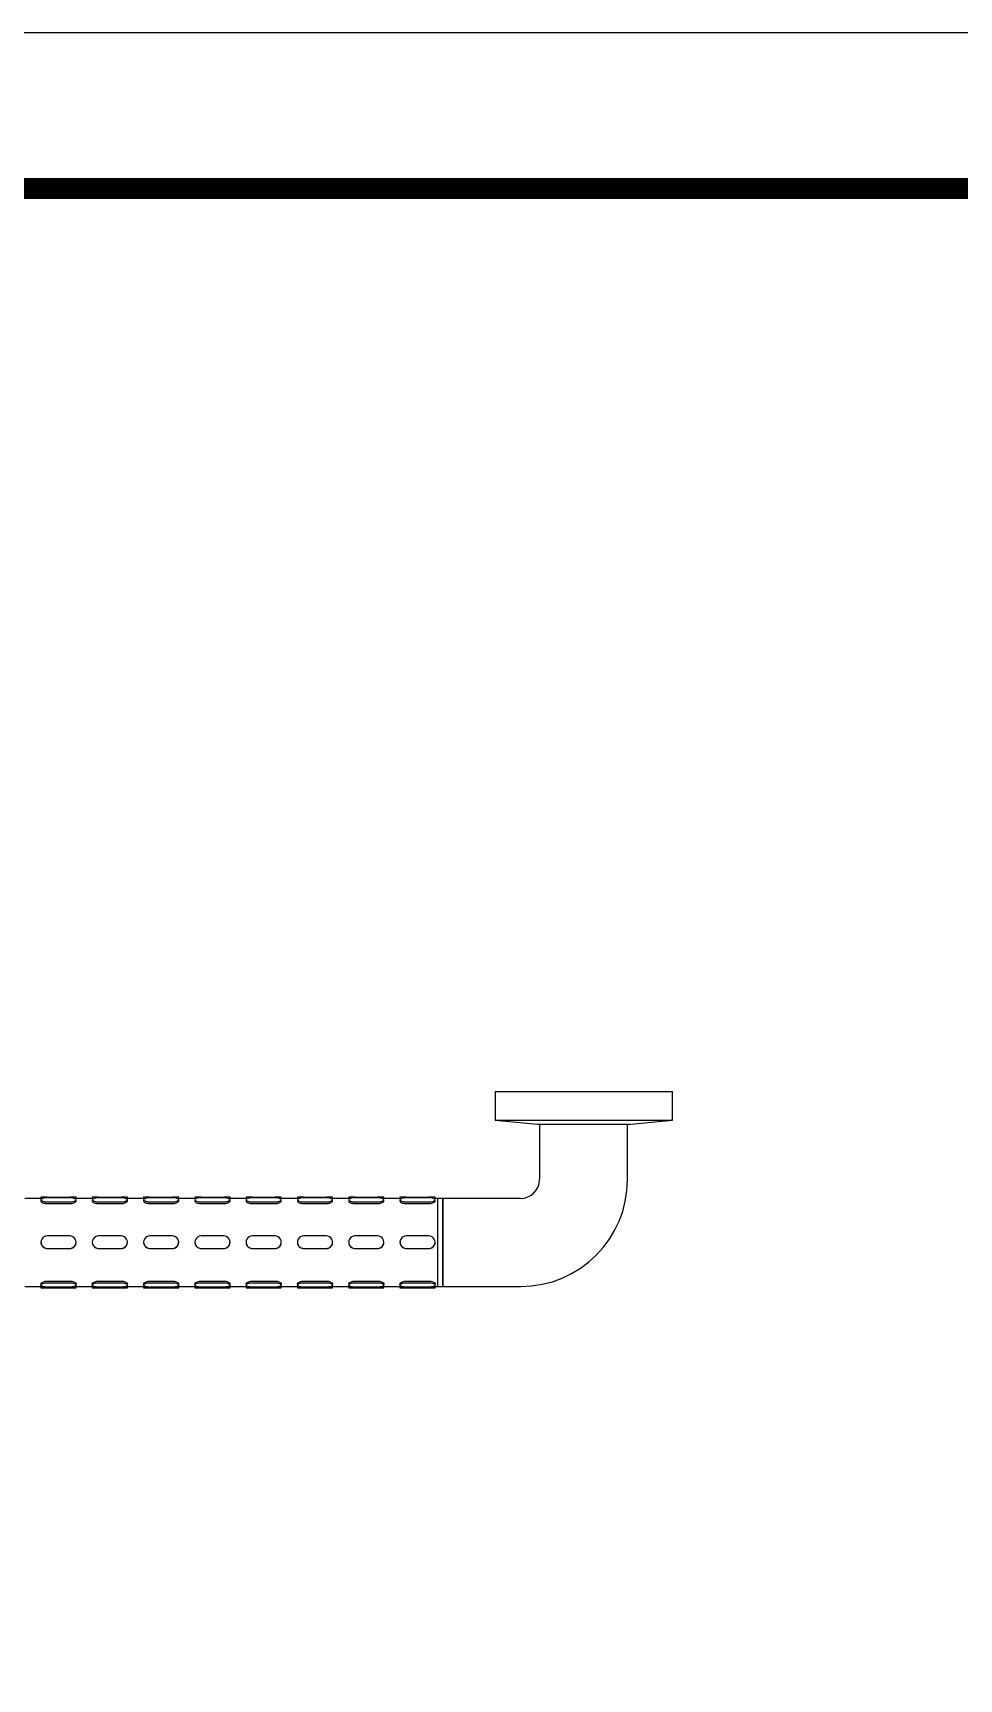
# Model space of a CAD drawing. Extents: x 0 to 3611, y 0 to 2646.
# Drawn here: x 821 to 1187, y 1995 to 2646 of the extents above; entities that cross this region are included whole.
import ezdxf

# ---------------------------------------------------------------- set-up
doc = ezdxf.new("R2010")
doc.units = 0
doc.header["$LTSCALE"] = 10
doc.header["$MEASUREMENT"] = 0
doc.layers.get('0').update_dxf_attribs({"linetype": 'CONTINUOUS'})

msp = doc.modelspace()

# ---------------------------------------------------------------- linework, layer by layer
at = {"color": 7, "linetype": 'Continuous', "lineweight": 25}
for p, q in [((1003.51, 2227.6), (1003.51, 2216.21)), ((1003.51, 2227.6), (1073.51, 2227.6)), ((1073.51, 2216.21), (1073.51, 2227.6)), ((1003.51, 2216.21), (1020.26, 2214.6)), ((1003.51, 2216.21), (1073.51, 2216.21)), ((1020.26, 2214.6), (1039.04, 2214.6)), ((1021, 2214.6), (1021, 2192.74)), ((1039.04, 2214.6), (1056.53, 2214.6)), ((1055.79, 2214.51), (1073.51, 2216.21)), ((1055.79, 2192.74), (1055.79, 2214.6)), ((823.97, 2185.28), (817.55, 2185.28)), ((823.94, 2185.78), (823.94, 2185.28)), ((826.43, 2185.79), (835.37, 2185.79)), ((835.37, 2185.57), (826.43, 2185.57)), ((844.24, 2185.28), (837.82, 2185.28)), ((837.86, 2185.28), (837.86, 2185.78)), ((844.22, 2185.78), (844.22, 2185.28)), ((846.7, 2185.79), (855.64, 2185.79)), ((855.64, 2185.57), (846.7, 2185.57)), ((864.51, 2185.28), (858.09, 2185.28)), ((858.13, 2185.28), (858.13, 2185.78)), ((864.49, 2185.78), (864.49, 2185.28)), ((866.97, 2185.79), (875.92, 2185.79)), ((875.92, 2185.57), (866.97, 2185.57)), ((884.79, 2185.28), (878.36, 2185.28)), ((878.4, 2185.28), (878.4, 2185.78)), ((884.76, 2185.78), (884.76, 2185.28)), ((887.25, 2185.79), (896.19, 2185.79)), ((896.19, 2185.57), (887.25, 2185.57)), ((905.06, 2185.28), (898.64, 2185.28)), ((898.67, 2185.28), (898.67, 2185.78)), ((905.03, 2185.78), (905.03, 2185.28)), ((907.52, 2185.79), (916.46, 2185.79)), ((916.46, 2185.57), (907.52, 2185.57)), ((925.33, 2185.28), (918.91, 2185.28)), ((918.95, 2185.28), (918.95, 2185.78)), ((925.31, 2185.78), (925.31, 2185.28)), ((927.79, 2185.79), (936.73, 2185.79)), ((936.73, 2185.57), (927.79, 2185.57)), ((945.6, 2185.28), (939.18, 2185.28)), ((939.22, 2185.28), (939.22, 2185.78)), ((945.58, 2185.78), (945.58, 2185.28)), ((948.06, 2185.79), (957.01, 2185.79)), ((957.01, 2185.57), (948.06, 2185.57)), ((965.88, 2185.28), (959.45, 2185.28)), ((959.49, 2185.28), (959.49, 2185.78)), ((965.85, 2185.78), (965.85, 2185.28)), ((968.34, 2185.79), (977.28, 2185.79)), ((977.28, 2185.57), (968.34, 2185.57)), ((980.76, 2185.28), (979.73, 2185.28)), ((979.76, 2185.28), (979.76, 2185.78)), ((982.74, 2185.28), (980.76, 2185.28)), ((980.76, 2167.99), (980.76, 2185.28)), ((980.76, 2150.5), (980.76, 2185.28)), ((1013.55, 2185.28), (982.74, 2185.28)), ((982.74, 2150.5), (982.74, 2185.28)), ((982.74, 2185.28), (982.74, 2167.89)), ((823.94, 2184.74), (823.94, 2184.26)), ((826.43, 2183.9), (835.37, 2183.9)), ((826.43, 2183.26), (835.37, 2183.26)), ((837.86, 2184.26), (837.86, 2184.74)), ((844.22, 2184.74), (844.22, 2184.26)), ((846.7, 2183.9), (855.64, 2183.9)), ((846.7, 2183.26), (855.64, 2183.26)), ((858.13, 2184.26), (858.13, 2184.74)), ((864.49, 2184.74), (864.49, 2184.26)), ((866.97, 2183.9), (875.92, 2183.9)), ((866.97, 2183.26), (875.92, 2183.26)), ((878.4, 2184.26), (878.4, 2184.74)), ((884.76, 2184.74), (884.76, 2184.26)), ((887.25, 2183.9), (896.19, 2183.9)), ((887.25, 2183.26), (896.19, 2183.26)), ((898.67, 2184.26), (898.67, 2184.74)), ((905.03, 2184.74), (905.03, 2184.26)), ((907.52, 2183.9), (916.46, 2183.9)), ((907.52, 2183.26), (916.46, 2183.26)), ((918.95, 2184.26), (918.95, 2184.74)), ((925.31, 2184.74), (925.31, 2184.26)), ((927.79, 2183.9), (936.73, 2183.9)), ((927.79, 2183.26), (936.73, 2183.26)), ((939.22, 2184.26), (939.22, 2184.74)), ((945.58, 2184.74), (945.58, 2184.26)), ((948.06, 2183.9), (957.01, 2183.9)), ((948.06, 2183.26), (957.01, 2183.26)), ((959.49, 2184.26), (959.49, 2184.74)), ((965.85, 2184.74), (965.85, 2184.26)), ((968.34, 2183.9), (977.28, 2183.9)), ((968.34, 2183.26), (977.28, 2183.26)), ((979.76, 2184.26), (979.76, 2184.74)), ((823.94, 2168), (823.94, 2167.99)), ((835.37, 2170.48), (826.43, 2170.48)), ((837.86, 2167.99), (837.86, 2168)), ((844.22, 2168), (844.22, 2167.99)), ((855.64, 2170.48), (846.7, 2170.48)), ((858.13, 2167.99), (858.13, 2168)), ((864.49, 2168), (864.49, 2167.99)), ((875.92, 2170.48), (866.97, 2170.48)), ((878.4, 2167.99), (878.4, 2168)), ((884.76, 2168), (884.76, 2167.99)), ((896.19, 2170.48), (887.25, 2170.48)), ((898.67, 2167.99), (898.67, 2168)), ((905.03, 2168), (905.03, 2167.99)), ((916.46, 2170.48), (907.52, 2170.48)), ((918.95, 2167.99), (918.95, 2168)), ((925.31, 2168), (925.31, 2167.99)), ((936.73, 2170.48), (927.79, 2170.48)), ((939.22, 2167.99), (939.22, 2168)), ((945.58, 2168), (945.58, 2167.99)), ((957.01, 2170.48), (948.06, 2170.48)), ((959.49, 2167.99), (959.49, 2168)), ((965.85, 2168), (965.85, 2167.99)), ((977.28, 2170.48), (968.34, 2170.48)), ((979.76, 2167.99), (979.76, 2168)), ((980.76, 2150.5), (980.76, 2167.99)), ((982.74, 2167.89), (982.74, 2150.5)), ((826.43, 2165.51), (835.37, 2165.51)), ((826.43, 2165.51), (835.37, 2165.51)), ((846.7, 2165.51), (855.64, 2165.51)), ((846.7, 2165.51), (855.64, 2165.51)), ((866.97, 2165.51), (875.92, 2165.51)), ((866.97, 2165.51), (875.92, 2165.51)), ((887.25, 2165.51), (896.19, 2165.51)), ((887.25, 2165.51), (896.19, 2165.51)), ((907.52, 2165.51), (916.46, 2165.51)), ((907.52, 2165.51), (916.46, 2165.51)), ((927.79, 2165.51), (936.73, 2165.51)), ((927.79, 2165.51), (936.73, 2165.51)), ((948.06, 2165.51), (957.01, 2165.51)), ((948.06, 2165.51), (957.01, 2165.51)), ((968.34, 2165.51), (977.28, 2165.51)), ((968.34, 2165.51), (977.28, 2165.51)), ((817.56, 2150.5), (823.98, 2150.5)), ((823.94, 2151.59), (823.94, 2151.12)), ((823.94, 2150.51), (823.94, 2150.01)), ((826.43, 2152.62), (835.37, 2152.62)), ((826.43, 2151.98), (835.37, 2151.98)), ((835.37, 2150.26), (826.43, 2150.26)), ((826.43, 2150.02), (835.37, 2150.02)), ((835.37, 2149.99), (826.43, 2149.99)), ((837.83, 2150.5), (844.25, 2150.5)), ((837.86, 2151.12), (837.86, 2151.59)), ((837.86, 2150.01), (837.86, 2150.51)), ((844.22, 2151.59), (844.22, 2151.12)), ((844.22, 2150.51), (844.22, 2150.01)), ((846.7, 2152.62), (855.64, 2152.62)), ((846.7, 2151.98), (855.64, 2151.98)), ((855.64, 2150.26), (846.7, 2150.26)), ((846.7, 2150.02), (855.64, 2150.02)), ((855.64, 2149.99), (846.7, 2149.99)), ((858.1, 2150.5), (864.52, 2150.5)), ((858.13, 2151.12), (858.13, 2151.59)), ((858.13, 2150.01), (858.13, 2150.51)), ((864.49, 2151.59), (864.49, 2151.12)), ((864.49, 2150.51), (864.49, 2150.01)), ((866.97, 2152.62), (875.92, 2152.62)), ((866.97, 2151.98), (875.92, 2151.98)), ((875.92, 2150.26), (866.97, 2150.26)), ((866.97, 2150.02), (875.92, 2150.02)), ((875.92, 2149.99), (866.97, 2149.99)), ((878.38, 2150.5), (884.8, 2150.5)), ((878.4, 2151.12), (878.4, 2151.59)), ((878.4, 2150.01), (878.4, 2150.51)), ((884.76, 2151.59), (884.76, 2151.12)), ((884.76, 2150.51), (884.76, 2150.01)), ((887.25, 2152.62), (896.19, 2152.62)), ((887.25, 2151.98), (896.19, 2151.98)), ((896.19, 2150.26), (887.25, 2150.26)), ((887.25, 2150.02), (896.19, 2150.02)), ((896.19, 2149.99), (887.25, 2149.99)), ((898.65, 2150.5), (905.07, 2150.5)), ((898.67, 2151.12), (898.67, 2151.59)), ((898.67, 2150.01), (898.67, 2150.51)), ((905.03, 2151.59), (905.03, 2151.12)), ((905.03, 2150.51), (905.03, 2150.01)), ((907.52, 2152.62), (916.46, 2152.62)), ((907.52, 2151.98), (916.46, 2151.98)), ((916.46, 2150.26), (907.52, 2150.26)), ((907.52, 2150.02), (916.46, 2150.02)), ((916.46, 2149.99), (907.52, 2149.99)), ((918.92, 2150.5), (925.34, 2150.5)), ((918.95, 2151.12), (918.95, 2151.59)), ((918.95, 2150.01), (918.95, 2150.51)), ((925.31, 2151.59), (925.31, 2151.12)), ((925.31, 2150.51), (925.31, 2150.01)), ((927.79, 2152.62), (936.73, 2152.62)), ((927.79, 2151.98), (936.73, 2151.98)), ((936.73, 2150.26), (927.79, 2150.26)), ((927.79, 2150.02), (936.73, 2150.02)), ((936.73, 2149.99), (927.79, 2149.99)), ((939.19, 2150.5), (945.61, 2150.5)), ((939.22, 2151.12), (939.22, 2151.59)), ((939.22, 2150.01), (939.22, 2150.51)), ((945.58, 2151.59), (945.58, 2151.12)), ((945.58, 2150.51), (945.58, 2150.01)), ((948.06, 2152.62), (957.01, 2152.62)), ((948.06, 2151.98), (957.01, 2151.98)), ((957.01, 2150.26), (948.06, 2150.26)), ((948.06, 2150.02), (957.01, 2150.02)), ((957.01, 2149.99), (948.06, 2149.99)), ((959.47, 2150.5), (965.89, 2150.5)), ((959.49, 2151.12), (959.49, 2151.59)), ((959.49, 2150.01), (959.49, 2150.51)), ((965.85, 2151.59), (965.85, 2151.12)), ((965.85, 2150.51), (965.85, 2150.01)), ((968.34, 2152.62), (977.28, 2152.62)), ((968.34, 2151.98), (977.28, 2151.98)), ((977.28, 2150.26), (968.34, 2150.26)), ((968.34, 2150.02), (977.28, 2150.02)), ((977.28, 2149.99), (968.34, 2149.99)), ((979.74, 2150.5), (980.76, 2150.5)), ((979.76, 2151.12), (979.76, 2151.59)), ((979.76, 2150.01), (979.76, 2150.51)), ((980.76, 2150.5), (982.74, 2150.5)), ((982.74, 2150.5), (1013.55, 2150.5))]:
    msp.add_line(p, q, dxfattribs=at)
at = {"ltscale": 0.5}
msp.add_lwpolyline([(0, 0), (3610.88, 0), (3610.88, 2645.76), (0, 2645.76)], close=True, dxfattribs=at)
at = {"color": 5, "linetype": 'ByBlock', "lineweight": 200, "const_width": 8.32}
msp.add_lwpolyline([(58.06, 113.29), (3552.46, 113.29), (3552.46, 2584.33), (58.06, 2584.33)], close=True, dxfattribs=at)
at = {"color": 7, "linetype": 'Continuous', "lineweight": 25, "flags": 128}
for points in [[(826.43, 2185.57), (825.48, 2185.51), (824.67, 2185.33), (824.13, 2185.06), (823.94, 2184.74), (824.13, 2184.42), (824.67, 2184.15), (825.48, 2183.96), (826.43, 2183.9)], [(835.37, 2183.9), (836.32, 2183.96), (837.13, 2184.15), (837.67, 2184.42), (837.86, 2184.74), (837.67, 2185.06), (837.13, 2185.33), (836.32, 2185.51), (835.37, 2185.57)], [(846.7, 2185.57), (845.75, 2185.51), (844.94, 2185.33), (844.4, 2185.06), (844.22, 2184.74), (844.4, 2184.42), (844.94, 2184.15), (845.75, 2183.96), (846.7, 2183.9)], [(855.64, 2183.9), (856.59, 2183.96), (857.4, 2184.15), (857.94, 2184.42), (858.13, 2184.74), (857.94, 2185.06), (857.4, 2185.33), (856.59, 2185.51), (855.64, 2185.57)], [(866.97, 2185.57), (866.02, 2185.51), (865.22, 2185.33), (864.68, 2185.06), (864.49, 2184.74), (864.68, 2184.42), (865.22, 2184.15), (866.02, 2183.96), (866.97, 2183.9)], [(875.92, 2183.9), (876.87, 2183.96), (877.67, 2184.15), (878.21, 2184.42), (878.4, 2184.74), (878.21, 2185.06), (877.67, 2185.33), (876.87, 2185.51), (875.92, 2185.57)], [(887.25, 2185.57), (886.29, 2185.51), (885.49, 2185.33), (884.95, 2185.06), (884.76, 2184.74), (884.95, 2184.42), (885.49, 2184.15), (886.29, 2183.96), (887.25, 2183.9)], [(896.19, 2183.9), (897.14, 2183.96), (897.95, 2184.15), (898.48, 2184.42), (898.67, 2184.74), (898.48, 2185.06), (897.95, 2185.33), (897.14, 2185.51), (896.19, 2185.57)], [(907.52, 2185.57), (906.57, 2185.51), (905.76, 2185.33), (905.22, 2185.06), (905.03, 2184.74), (905.22, 2184.42), (905.76, 2184.15), (906.57, 2183.96), (907.52, 2183.9)], [(916.46, 2183.9), (917.41, 2183.96), (918.22, 2184.15), (918.76, 2184.42), (918.95, 2184.74), (918.76, 2185.06), (918.22, 2185.33), (917.41, 2185.51), (916.46, 2185.57)], [(927.79, 2185.57), (926.84, 2185.51), (926.03, 2185.33), (925.49, 2185.06), (925.31, 2184.74), (925.49, 2184.42), (926.03, 2184.15), (926.84, 2183.96), (927.79, 2183.9)], [(936.73, 2183.9), (937.68, 2183.96), (938.49, 2184.15), (939.03, 2184.42), (939.22, 2184.74), (939.03, 2185.06), (938.49, 2185.33), (937.68, 2185.51), (936.73, 2185.57)], [(948.06, 2185.57), (947.11, 2185.51), (946.31, 2185.33), (945.77, 2185.06), (945.58, 2184.74), (945.77, 2184.42), (946.31, 2184.15), (947.11, 2183.96), (948.06, 2183.9)], [(957.01, 2183.9), (957.96, 2183.96), (958.76, 2184.15), (959.3, 2184.42), (959.49, 2184.74), (959.3, 2185.06), (958.76, 2185.33), (957.96, 2185.51), (957.01, 2185.57)], [(968.34, 2185.57), (967.38, 2185.51), (966.58, 2185.33), (966.04, 2185.06), (965.85, 2184.74), (966.04, 2184.42), (966.58, 2184.15), (967.38, 2183.96), (968.34, 2183.9)], [(977.28, 2183.9), (978.23, 2183.96), (979.04, 2184.15), (979.57, 2184.42), (979.76, 2184.74), (979.57, 2185.06), (979.04, 2185.33), (978.23, 2185.51), (977.28, 2185.57)], [(826.43, 2150.26), (825.48, 2150.32), (824.67, 2150.51), (824.13, 2150.79), (823.94, 2151.12), (824.13, 2151.45), (824.67, 2151.73), (825.48, 2151.92), (826.43, 2151.98)], [(826.43, 2149.99), (825.48, 2149.99), (824.67, 2150), (824.13, 2150), (823.94, 2150.01), (824.13, 2150.01), (824.67, 2150.02), (825.48, 2150.02), (826.43, 2150.02)], [(835.37, 2151.98), (836.32, 2151.92), (837.13, 2151.73), (837.67, 2151.45), (837.86, 2151.12), (837.67, 2150.79), (837.13, 2150.51), (836.32, 2150.32), (835.37, 2150.26)], [(835.37, 2150.02), (836.32, 2150.02), (837.13, 2150.02), (837.67, 2150.01), (837.86, 2150.01), (837.67, 2150), (837.13, 2150), (836.32, 2149.99), (835.37, 2149.99)], [(846.7, 2150.26), (845.75, 2150.32), (844.94, 2150.51), (844.4, 2150.79), (844.22, 2151.12), (844.4, 2151.45), (844.94, 2151.73), (845.75, 2151.92), (846.7, 2151.98)], [(846.7, 2149.99), (845.75, 2149.99), (844.94, 2150), (844.4, 2150), (844.22, 2150.01), (844.4, 2150.01), (844.94, 2150.02), (845.75, 2150.02), (846.7, 2150.02)], [(855.64, 2151.98), (856.59, 2151.92), (857.4, 2151.73), (857.94, 2151.45), (858.13, 2151.12), (857.94, 2150.79), (857.4, 2150.51), (856.59, 2150.32), (855.64, 2150.26)], [(855.64, 2150.02), (856.59, 2150.02), (857.4, 2150.02), (857.94, 2150.01), (858.13, 2150.01), (857.94, 2150), (857.4, 2150), (856.59, 2149.99), (855.64, 2149.99)], [(866.97, 2150.26), (866.02, 2150.32), (865.22, 2150.51), (864.68, 2150.79), (864.49, 2151.12), (864.68, 2151.45), (865.22, 2151.73), (866.02, 2151.92), (866.97, 2151.98)], [(866.97, 2149.99), (866.02, 2149.99), (865.22, 2150), (864.68, 2150), (864.49, 2150.01), (864.68, 2150.01), (865.22, 2150.02), (866.02, 2150.02), (866.97, 2150.02)], [(875.92, 2151.98), (876.87, 2151.92), (877.67, 2151.73), (878.21, 2151.45), (878.4, 2151.12), (878.21, 2150.79), (877.67, 2150.51), (876.87, 2150.32), (875.92, 2150.26)], [(875.92, 2150.02), (876.87, 2150.02), (877.67, 2150.02), (878.21, 2150.01), (878.4, 2150.01), (878.21, 2150), (877.67, 2150), (876.87, 2149.99), (875.92, 2149.99)], [(887.25, 2150.26), (886.29, 2150.32), (885.49, 2150.51), (884.95, 2150.79), (884.76, 2151.12), (884.95, 2151.45), (885.49, 2151.73), (886.29, 2151.92), (887.25, 2151.98)], [(887.25, 2149.99), (886.29, 2149.99), (885.49, 2150), (884.95, 2150), (884.76, 2150.01), (884.95, 2150.01), (885.49, 2150.02), (886.29, 2150.02), (887.25, 2150.02)], [(896.19, 2151.98), (897.14, 2151.92), (897.95, 2151.73), (898.48, 2151.45), (898.67, 2151.12), (898.48, 2150.79), (897.95, 2150.51), (897.14, 2150.32), (896.19, 2150.26)], [(896.19, 2150.02), (897.14, 2150.02), (897.95, 2150.02), (898.48, 2150.01), (898.67, 2150.01), (898.48, 2150), (897.95, 2150), (897.14, 2149.99), (896.19, 2149.99)], [(907.52, 2150.26), (906.57, 2150.32), (905.76, 2150.51), (905.22, 2150.79), (905.03, 2151.12), (905.22, 2151.45), (905.76, 2151.73), (906.57, 2151.92), (907.52, 2151.98)], [(907.52, 2149.99), (906.57, 2149.99), (905.76, 2150), (905.22, 2150), (905.03, 2150.01), (905.22, 2150.01), (905.76, 2150.02), (906.57, 2150.02), (907.52, 2150.02)], [(916.46, 2151.98), (917.41, 2151.92), (918.22, 2151.73), (918.76, 2151.45), (918.95, 2151.12), (918.76, 2150.79), (918.22, 2150.51), (917.41, 2150.32), (916.46, 2150.26)], [(916.46, 2150.02), (917.41, 2150.02), (918.22, 2150.02), (918.76, 2150.01), (918.95, 2150.01), (918.76, 2150), (918.22, 2150), (917.41, 2149.99), (916.46, 2149.99)], [(927.79, 2150.26), (926.84, 2150.32), (926.03, 2150.51), (925.49, 2150.79), (925.31, 2151.12), (925.49, 2151.45), (926.03, 2151.73), (926.84, 2151.92), (927.79, 2151.98)], [(927.79, 2149.99), (926.84, 2149.99), (926.03, 2150), (925.49, 2150), (925.31, 2150.01), (925.49, 2150.01), (926.03, 2150.02), (926.84, 2150.02), (927.79, 2150.02)], [(936.73, 2151.98), (937.68, 2151.92), (938.49, 2151.73), (939.03, 2151.45), (939.22, 2151.12), (939.03, 2150.79), (938.49, 2150.51), (937.68, 2150.32), (936.73, 2150.26)], [(936.73, 2150.02), (937.68, 2150.02), (938.49, 2150.02), (939.03, 2150.01), (939.22, 2150.01), (939.03, 2150), (938.49, 2150), (937.68, 2149.99), (936.73, 2149.99)], [(948.06, 2150.26), (947.11, 2150.32), (946.31, 2150.51), (945.77, 2150.79), (945.58, 2151.12), (945.77, 2151.45), (946.31, 2151.73), (947.11, 2151.92), (948.06, 2151.98)], [(948.06, 2149.99), (947.11, 2149.99), (946.31, 2150), (945.77, 2150), (945.58, 2150.01), (945.77, 2150.01), (946.31, 2150.02), (947.11, 2150.02), (948.06, 2150.02)], [(957.01, 2151.98), (957.96, 2151.92), (958.76, 2151.73), (959.3, 2151.45), (959.49, 2151.12), (959.3, 2150.79), (958.76, 2150.51), (957.96, 2150.32), (957.01, 2150.26)], [(957.01, 2150.02), (957.96, 2150.02), (958.76, 2150.02), (959.3, 2150.01), (959.49, 2150.01), (959.3, 2150), (958.76, 2150), (957.96, 2149.99), (957.01, 2149.99)], [(968.34, 2150.26), (967.38, 2150.32), (966.58, 2150.51), (966.04, 2150.79), (965.85, 2151.12), (966.04, 2151.45), (966.58, 2151.73), (967.38, 2151.92), (968.34, 2151.98)], [(968.34, 2149.99), (967.38, 2149.99), (966.58, 2150), (966.04, 2150), (965.85, 2150.01), (966.04, 2150.01), (966.58, 2150.02), (967.38, 2150.02), (968.34, 2150.02)], [(977.28, 2151.98), (978.23, 2151.92), (979.04, 2151.73), (979.57, 2151.45), (979.76, 2151.12), (979.57, 2150.79), (979.04, 2150.51), (978.23, 2150.32), (977.28, 2150.26)], [(977.28, 2150.02), (978.23, 2150.02), (979.04, 2150.02), (979.57, 2150.01), (979.76, 2150.01), (979.57, 2150), (979.04, 2150), (978.23, 2149.99), (977.28, 2149.99)]]:
    msp.add_lwpolyline(points, dxfattribs=at)
at = {"color": 7, "linetype": 'Continuous', "lineweight": 25}
for centre, radius, start, end in [((1013.55, 2192.74), 7.45, 270, 0), ((1013.55, 2192.74), 42.23, 270, 0), ((825.81, 2077.46), 108.33, 89.67149, 90.98556), ((835.99, 2077.46), 108.34, 89.01455, 90.3284), ((846.08, 2077.46), 108.33, 89.67149, 90.98556), ((856.26, 2077.46), 108.33, 89.01444, 90.32851), ((866.35, 2077.46), 108.34, 89.6716, 90.98545), ((876.54, 2077.46), 108.33, 89.01444, 90.32851), ((886.62, 2077.46), 108.33, 89.67149, 90.98556), ((896.81, 2077.47), 108.33, 89.01444, 90.32851), ((906.9, 2077.47), 108.33, 89.67149, 90.98556), ((917.08, 2077.46), 108.34, 89.01455, 90.3284), ((927.17, 2077.46), 108.34, 89.6716, 90.98545), ((937.35, 2077.46), 108.34, 89.01455, 90.3284), ((947.44, 2077.46), 108.34, 89.6716, 90.98545), ((957.63, 2077.46), 108.34, 89.01455, 90.3284), ((967.71, 2077.46), 108.34, 89.6716, 90.98545), ((977.9, 2077.47), 108.33, 89.01444, 90.32851), ((826.43, 2168), 2.48, 89.99902, 270.00098), ((835.37, 2168), 2.48, 269.9988, 90.0012), ((846.7, 2168), 2.48, 89.99945, 270.00055), ((855.64, 2168), 2.48, 269.99945, 90.00055), ((866.97, 2168), 2.48, 89.99945, 270.00055), ((875.92, 2168), 2.48, 269.99902, 90.00098), ((887.25, 2168), 2.48, 89.99902, 270.00098), ((896.19, 2168), 2.48, 269.99858, 90.00142), ((907.52, 2168), 2.48, 89.99858, 270.00142), ((916.46, 2168), 2.48, 269.99945, 90.00055), ((927.79, 2168), 2.48, 89.99945, 270.00055), ((936.73, 2168), 2.48, 269.99945, 90.00055), ((948.06, 2168), 2.48, 89.99945, 270.00055), ((957.01, 2168), 2.48, 269.99945, 90.00055), ((968.34, 2168), 2.48, 89.99945, 270.00055), ((977.28, 2168), 2.48, 269.99945, 90.00055)]:
    msp.add_arc(centre, radius, start, end, dxfattribs=at)
for points, knots in [([(823.97, 2185.28), (823.96, 2185.28), (823.94, 2185.29), (824.1, 2185.26), (824.37, 2185.24), (824.47, 2185.23)], [0, 0, 0, 0, 0.117764, 0.670493, 1, 1, 1, 1]), ([(837.32, 2185.23), (837.38, 2185.23), (837.62, 2185.25), (837.81, 2185.28), (837.82, 2185.28), (837.82, 2185.28)], [0, 0, 0, 0, 0.1446506, 0.6983764, 1, 1, 1, 1]), ([(844.24, 2185.28), (844.24, 2185.28), (844.21, 2185.29), (844.37, 2185.26), (844.64, 2185.24), (844.74, 2185.23)], [0, 0, 0, 0, 0.117763, 0.670485, 1, 1, 1, 1]), ([(857.6, 2185.23), (857.65, 2185.23), (857.89, 2185.25), (858.08, 2185.28), (858.09, 2185.28), (858.09, 2185.28)], [0, 0, 0, 0, 0.144639, 0.698372, 1, 1, 1, 1]), ([(864.51, 2185.28), (864.51, 2185.28), (864.48, 2185.29), (864.65, 2185.26), (864.91, 2185.24), (865.01, 2185.23)], [0, 0, 0, 0, 0.117764, 0.670493, 1, 1, 1, 1]), ([(877.87, 2185.23), (877.92, 2185.23), (878.16, 2185.25), (878.36, 2185.28), (878.36, 2185.28), (878.36, 2185.28)], [0, 0, 0, 0, 0.1446506, 0.6983764, 1, 1, 1, 1]), ([(884.79, 2185.28), (884.78, 2185.28), (884.75, 2185.29), (884.92, 2185.26), (885.19, 2185.24), (885.29, 2185.23)], [0, 0, 0, 0, 0.117763, 0.670485, 1, 1, 1, 1]), ([(898.14, 2185.23), (898.19, 2185.23), (898.44, 2185.25), (898.63, 2185.28), (898.63, 2185.28), (898.64, 2185.28)], [0, 0, 0, 0, 0.144662, 0.698381, 1, 1, 1, 1]), ([(905.06, 2185.28), (905.05, 2185.28), (905.03, 2185.29), (905.19, 2185.26), (905.46, 2185.24), (905.56, 2185.23)], [0, 0, 0, 0, 0.117764, 0.670495, 1, 1, 1, 1]), ([(918.41, 2185.23), (918.47, 2185.23), (918.71, 2185.25), (918.9, 2185.28), (918.91, 2185.28), (918.91, 2185.28)], [0, 0, 0, 0, 0.144662, 0.698381, 1, 1, 1, 1]), ([(925.33, 2185.28), (925.33, 2185.28), (925.3, 2185.29), (925.46, 2185.26), (925.73, 2185.24), (925.83, 2185.23)], [0, 0, 0, 0, 0.117763, 0.67049, 1, 1, 1, 1]), ([(938.69, 2185.23), (938.74, 2185.23), (938.98, 2185.25), (939.17, 2185.28), (939.18, 2185.28), (939.18, 2185.28)], [0, 0, 0, 0, 0.1446396, 0.6983732, 1, 1, 1, 1]), ([(945.6, 2185.28), (945.6, 2185.28), (945.57, 2185.29), (945.74, 2185.26), (946, 2185.24), (946.1, 2185.23)], [0, 0, 0, 0, 0.117765, 0.670491, 1, 1, 1, 1]), ([(958.96, 2185.23), (959.01, 2185.23), (959.25, 2185.25), (959.45, 2185.28), (959.45, 2185.28), (959.45, 2185.28)], [0, 0, 0, 0, 0.144639, 0.698372, 1, 1, 1, 1]), ([(965.88, 2185.28), (965.87, 2185.28), (965.84, 2185.29), (966.01, 2185.26), (966.28, 2185.24), (966.38, 2185.23)], [0, 0, 0, 0, 0.1177623, 0.6704757, 1, 1, 1, 1]), ([(979.23, 2185.23), (979.28, 2185.23), (979.52, 2185.25), (979.72, 2185.28), (979.72, 2185.28), (979.73, 2185.28)], [0, 0, 0, 0, 0.144639, 0.698372, 1, 1, 1, 1]), ([(823.97, 2184.26), (823.97, 2184.23), (823.93, 2184.12), (824.16, 2183.87), (824.63, 2183.59), (825.32, 2183.36), (825.96, 2183.27), (826.33, 2183.27), (826.43, 2183.26)], [0, 0, 0, 0, 0.070496, 0.28295, 0.496154, 0.711256, 0.926475, 1, 1, 1, 1]), ([(835.37, 2183.26), (835.65, 2183.28), (836.2, 2183.3), (836.95, 2183.5), (837.5, 2183.77), (837.82, 2184.04), (837.82, 2184.2), (837.82, 2184.27)], [0, 0, 0, 0, 0.213249, 0.426443, 0.641013, 0.856495, 1, 1, 1, 1]), ([(844.25, 2184.26), (844.24, 2184.23), (844.2, 2184.12), (844.43, 2183.87), (844.9, 2183.59), (845.59, 2183.36), (846.23, 2183.27), (846.6, 2183.27), (846.7, 2183.26)], [0, 0, 0, 0, 0.070496, 0.28295, 0.496154, 0.711256, 0.926475, 1, 1, 1, 1]), ([(855.64, 2183.26), (855.92, 2183.28), (856.48, 2183.3), (857.22, 2183.5), (857.78, 2183.77), (858.1, 2184.04), (858.1, 2184.2), (858.1, 2184.27)], [0, 0, 0, 0, 0.21325, 0.426445, 0.641011, 0.856495, 1, 1, 1, 1]), ([(864.52, 2184.26), (864.51, 2184.23), (864.48, 2184.12), (864.7, 2183.87), (865.17, 2183.59), (865.86, 2183.36), (866.5, 2183.27), (866.88, 2183.27), (866.97, 2183.26)], [0, 0, 0, 0, 0.070497, 0.282952, 0.496157, 0.711254, 0.926482, 1, 1, 1, 1]), ([(875.92, 2183.26), (876.19, 2183.28), (876.75, 2183.3), (877.49, 2183.5), (878.05, 2183.77), (878.37, 2184.04), (878.37, 2184.2), (878.37, 2184.27)], [0, 0, 0, 0, 0.213249, 0.426443, 0.641013, 0.856495, 1, 1, 1, 1]), ([(884.79, 2184.26), (884.78, 2184.23), (884.75, 2184.12), (884.97, 2183.87), (885.44, 2183.59), (886.14, 2183.36), (886.78, 2183.27), (887.15, 2183.27), (887.25, 2183.26)], [0, 0, 0, 0, 0.070496, 0.28295, 0.496154, 0.711256, 0.926475, 1, 1, 1, 1]), ([(896.19, 2183.26), (896.47, 2183.28), (897.02, 2183.3), (897.76, 2183.5), (898.32, 2183.77), (898.64, 2184.04), (898.64, 2184.2), (898.64, 2184.27)], [0, 0, 0, 0, 0.213248, 0.426447, 0.641016, 0.856497, 1, 1, 1, 1]), ([(905.06, 2184.26), (905.06, 2184.23), (905.02, 2184.12), (905.25, 2183.87), (905.72, 2183.59), (906.41, 2183.36), (907.05, 2183.27), (907.42, 2183.27), (907.52, 2183.26)], [0, 0, 0, 0, 0.070496, 0.282951, 0.496155, 0.711249, 0.926475, 1, 1, 1, 1]), ([(916.46, 2183.26), (916.74, 2183.28), (917.29, 2183.3), (918.04, 2183.5), (918.59, 2183.77), (918.91, 2184.04), (918.91, 2184.2), (918.91, 2184.27)], [0, 0, 0, 0, 0.213236, 0.426438, 0.64101, 0.856495, 1, 1, 1, 1]), ([(925.34, 2184.26), (925.33, 2184.23), (925.29, 2184.12), (925.52, 2183.87), (925.99, 2183.59), (926.68, 2183.36), (927.32, 2183.27), (927.69, 2183.27), (927.79, 2183.26)], [0, 0, 0, 0, 0.070496, 0.282948, 0.496152, 0.711248, 0.926475, 1, 1, 1, 1]), ([(936.73, 2183.26), (937.01, 2183.28), (937.57, 2183.3), (938.31, 2183.5), (938.87, 2183.77), (939.19, 2184.04), (939.19, 2184.2), (939.19, 2184.27)], [0, 0, 0, 0, 0.213251, 0.426439, 0.64101, 0.856494, 1, 1, 1, 1]), ([(945.61, 2184.26), (945.6, 2184.23), (945.57, 2184.12), (945.79, 2183.87), (946.26, 2183.59), (946.95, 2183.36), (947.59, 2183.27), (947.97, 2183.27), (948.06, 2183.26)], [0, 0, 0, 0, 0.070496, 0.282948, 0.496153, 0.711262, 0.926475, 1, 1, 1, 1]), ([(957.01, 2183.26), (957.28, 2183.28), (957.84, 2183.3), (958.58, 2183.5), (959.14, 2183.77), (959.46, 2184.04), (959.46, 2184.2), (959.46, 2184.27)], [0, 0, 0, 0, 0.213251, 0.426439, 0.64101, 0.856494, 1, 1, 1, 1]), ([(965.88, 2184.26), (965.87, 2184.23), (965.84, 2184.12), (966.06, 2183.87), (966.53, 2183.59), (967.23, 2183.36), (967.87, 2183.27), (968.24, 2183.27), (968.34, 2183.26)], [0, 0, 0, 0, 0.070496, 0.282948, 0.496153, 0.711262, 0.926475, 1, 1, 1, 1]), ([(977.28, 2183.26), (977.56, 2183.28), (978.11, 2183.3), (978.85, 2183.5), (979.41, 2183.77), (979.73, 2184.04), (979.73, 2184.2), (979.73, 2184.27)], [0, 0, 0, 0, 0.21325, 0.426451, 0.641011, 0.856495, 1, 1, 1, 1]), ([(823.97, 2167.99), (823.97, 2167.9), (823.93, 2167.53), (824.16, 2166.9), (824.63, 2166.21), (825.32, 2165.72), (825.96, 2165.52), (826.33, 2165.51), (826.43, 2165.51)], [0, 0, 0, 0, 0.070496, 0.28295, 0.496154, 0.711255, 0.926475, 1, 1, 1, 1]), ([(835.37, 2165.51), (835.65, 2165.53), (836.2, 2165.59), (836.95, 2166.01), (837.5, 2166.64), (837.82, 2167.34), (837.82, 2167.81), (837.82, 2167.99)], [0, 0, 0, 0, 0.213249, 0.426443, 0.641013, 0.856495, 1, 1, 1, 1]), ([(844.25, 2167.99), (844.24, 2167.9), (844.2, 2167.53), (844.43, 2166.9), (844.9, 2166.21), (845.59, 2165.72), (846.23, 2165.52), (846.6, 2165.51), (846.7, 2165.51)], [0, 0, 0, 0, 0.070496, 0.28295, 0.496154, 0.711255, 0.926475, 1, 1, 1, 1]), ([(855.64, 2165.51), (855.92, 2165.53), (856.48, 2165.59), (857.22, 2166.01), (857.78, 2166.64), (858.1, 2167.34), (858.1, 2167.81), (858.1, 2167.99)], [0, 0, 0, 0, 0.21325, 0.426445, 0.641011, 0.856495, 1, 1, 1, 1]), ([(864.52, 2167.99), (864.51, 2167.9), (864.48, 2167.53), (864.7, 2166.9), (865.17, 2166.21), (865.86, 2165.72), (866.5, 2165.52), (866.88, 2165.51), (866.97, 2165.51)], [0, 0, 0, 0, 0.070497, 0.282952, 0.496157, 0.711254, 0.926482, 1, 1, 1, 1]), ([(875.92, 2165.51), (876.19, 2165.53), (876.75, 2165.59), (877.49, 2166.01), (878.05, 2166.64), (878.37, 2167.34), (878.37, 2167.81), (878.37, 2167.99)], [0, 0, 0, 0, 0.213249, 0.426443, 0.641013, 0.856495, 1, 1, 1, 1]), ([(884.79, 2167.99), (884.78, 2167.9), (884.75, 2167.53), (884.97, 2166.9), (885.44, 2166.21), (886.14, 2165.72), (886.78, 2165.52), (887.15, 2165.51), (887.25, 2165.51)], [0, 0, 0, 0, 0.070496, 0.28295, 0.496154, 0.711255, 0.926475, 1, 1, 1, 1]), ([(896.19, 2165.51), (896.47, 2165.53), (897.02, 2165.59), (897.76, 2166.01), (898.32, 2166.64), (898.64, 2167.34), (898.64, 2167.81), (898.64, 2167.99)], [0, 0, 0, 0, 0.213248, 0.426447, 0.641016, 0.856497, 1, 1, 1, 1]), ([(905.06, 2167.99), (905.06, 2167.9), (905.02, 2167.53), (905.25, 2166.9), (905.72, 2166.21), (906.41, 2165.72), (907.05, 2165.52), (907.42, 2165.51), (907.52, 2165.51)], [0, 0, 0, 0, 0.070496, 0.282951, 0.496154, 0.711249, 0.926475, 1, 1, 1, 1]), ([(916.46, 2165.51), (916.74, 2165.53), (917.29, 2165.59), (918.04, 2166.01), (918.59, 2166.64), (918.91, 2167.34), (918.91, 2167.81), (918.91, 2167.99)], [0, 0, 0, 0, 0.213236, 0.426438, 0.64101, 0.856494, 1, 1, 1, 1]), ([(925.34, 2167.99), (925.33, 2167.9), (925.29, 2167.53), (925.52, 2166.9), (925.99, 2166.21), (926.68, 2165.72), (927.32, 2165.52), (927.69, 2165.51), (927.79, 2165.51)], [0, 0, 0, 0, 0.070496, 0.282948, 0.496152, 0.711248, 0.926475, 1, 1, 1, 1]), ([(936.73, 2165.51), (937.01, 2165.53), (937.57, 2165.59), (938.31, 2166.01), (938.87, 2166.64), (939.19, 2167.34), (939.19, 2167.81), (939.19, 2167.99)], [0, 0, 0, 0, 0.213251, 0.426439, 0.64101, 0.856494, 1, 1, 1, 1]), ([(945.61, 2167.99), (945.6, 2167.9), (945.57, 2167.53), (945.79, 2166.9), (946.26, 2166.21), (946.95, 2165.72), (947.59, 2165.52), (947.97, 2165.51), (948.06, 2165.51)], [0, 0, 0, 0, 0.070496, 0.282948, 0.496153, 0.711262, 0.926475, 1, 1, 1, 1]), ([(957.01, 2165.51), (957.28, 2165.53), (957.84, 2165.59), (958.58, 2166.01), (959.14, 2166.64), (959.46, 2167.34), (959.46, 2167.81), (959.46, 2167.99)], [0, 0, 0, 0, 0.213251, 0.426439, 0.64101, 0.856494, 1, 1, 1, 1]), ([(965.88, 2167.99), (965.87, 2167.9), (965.84, 2167.53), (966.06, 2166.9), (966.53, 2166.21), (967.23, 2165.72), (967.87, 2165.52), (968.24, 2165.51), (968.34, 2165.51)], [0, 0, 0, 0, 0.070496, 0.282948, 0.496153, 0.711262, 0.926475, 1, 1, 1, 1]), ([(977.28, 2165.51), (977.56, 2165.53), (978.11, 2165.59), (978.85, 2166.01), (979.41, 2166.64), (979.73, 2167.34), (979.73, 2167.81), (979.73, 2167.99)], [0, 0, 0, 0, 0.21325, 0.426451, 0.641011, 0.856494, 1, 1, 1, 1]), ([(823.97, 2151.59), (823.97, 2151.62), (823.93, 2151.74), (824.16, 2151.99), (824.63, 2152.29), (825.32, 2152.51), (825.96, 2152.61), (826.33, 2152.61), (826.43, 2152.62)], [0, 0, 0, 0, 0.070496, 0.282949, 0.496154, 0.711255, 0.926475, 1, 1, 1, 1]), ([(823.98, 2150.51), (823.97, 2150.51), (823.93, 2150.5), (824.11, 2150.53), (824.4, 2150.57), (824.52, 2150.58)], [0, 0, 0, 0, 0.209588, 0.67043, 1, 1, 1, 1]), ([(835.37, 2152.62), (835.65, 2152.6), (836.2, 2152.58), (836.95, 2152.38), (837.5, 2152.1), (837.82, 2151.82), (837.82, 2151.65), (837.82, 2151.59)], [0, 0, 0, 0, 0.213249, 0.426443, 0.641013, 0.856495, 1, 1, 1, 1]), ([(837.26, 2150.58), (837.33, 2150.58), (837.6, 2150.55), (837.83, 2150.51), (837.83, 2150.51), (837.83, 2150.51)], [0, 0, 0, 0, 0.173985, 0.637242, 1, 1, 1, 1]), ([(844.25, 2151.59), (844.24, 2151.62), (844.2, 2151.74), (844.43, 2151.99), (844.9, 2152.29), (845.59, 2152.51), (846.23, 2152.61), (846.6, 2152.61), (846.7, 2152.62)], [0, 0, 0, 0, 0.070496, 0.282949, 0.496154, 0.711255, 0.926475, 1, 1, 1, 1]), ([(844.25, 2150.51), (844.24, 2150.51), (844.2, 2150.5), (844.38, 2150.53), (844.68, 2150.57), (844.8, 2150.58)], [0, 0, 0, 0, 0.209588, 0.67043, 1, 1, 1, 1]), ([(855.64, 2152.62), (855.92, 2152.6), (856.48, 2152.58), (857.22, 2152.38), (857.78, 2152.1), (858.1, 2151.82), (858.1, 2151.65), (858.1, 2151.59)], [0, 0, 0, 0, 0.21325, 0.426445, 0.641011, 0.856494, 1, 1, 1, 1]), ([(857.53, 2150.58), (857.61, 2150.58), (857.87, 2150.55), (858.1, 2150.51), (858.1, 2150.51), (858.1, 2150.51)], [0, 0, 0, 0, 0.173985, 0.637242, 1, 1, 1, 1]), ([(864.52, 2151.59), (864.51, 2151.62), (864.48, 2151.74), (864.7, 2151.99), (865.17, 2152.29), (865.86, 2152.51), (866.5, 2152.61), (866.88, 2152.61), (866.97, 2152.62)], [0, 0, 0, 0, 0.070496, 0.282951, 0.496157, 0.711254, 0.926482, 1, 1, 1, 1]), ([(864.52, 2150.51), (864.51, 2150.51), (864.47, 2150.5), (864.66, 2150.53), (864.95, 2150.57), (865.07, 2150.58)], [0, 0, 0, 0, 0.20959, 0.670436, 1, 1, 1, 1]), ([(875.92, 2152.62), (876.19, 2152.6), (876.75, 2152.58), (877.49, 2152.38), (878.05, 2152.1), (878.37, 2151.82), (878.37, 2151.65), (878.37, 2151.59)], [0, 0, 0, 0, 0.213249, 0.426443, 0.641013, 0.856495, 1, 1, 1, 1]), ([(877.81, 2150.58), (877.88, 2150.58), (878.15, 2150.55), (878.37, 2150.51), (878.37, 2150.51), (878.38, 2150.51)], [0, 0, 0, 0, 0.173994, 0.6372462, 1, 1, 1, 1]), ([(884.79, 2151.59), (884.78, 2151.62), (884.75, 2151.74), (884.97, 2151.99), (885.44, 2152.29), (886.14, 2152.51), (886.78, 2152.61), (887.15, 2152.61), (887.25, 2152.62)], [0, 0, 0, 0, 0.070496, 0.282949, 0.496154, 0.711255, 0.926475, 1, 1, 1, 1]), ([(884.8, 2150.51), (884.78, 2150.51), (884.75, 2150.5), (884.93, 2150.53), (885.22, 2150.57), (885.34, 2150.58)], [0, 0, 0, 0, 0.209588, 0.67043, 1, 1, 1, 1]), ([(896.19, 2152.62), (896.47, 2152.6), (897.02, 2152.58), (897.76, 2152.38), (898.32, 2152.1), (898.64, 2151.82), (898.64, 2151.65), (898.64, 2151.59)], [0, 0, 0, 0, 0.213248, 0.426447, 0.641015, 0.856497, 1, 1, 1, 1]), ([(898.08, 2150.58), (898.15, 2150.58), (898.42, 2150.55), (898.65, 2150.51), (898.65, 2150.51), (898.65, 2150.51)], [0, 0, 0, 0, 0.173994, 0.6372462, 1, 1, 1, 1]), ([(905.06, 2151.59), (905.06, 2151.62), (905.02, 2151.74), (905.25, 2151.99), (905.72, 2152.29), (906.41, 2152.51), (907.05, 2152.61), (907.42, 2152.61), (907.52, 2152.62)], [0, 0, 0, 0, 0.070496, 0.282951, 0.496154, 0.711249, 0.926475, 1, 1, 1, 1]), ([(905.07, 2150.51), (905.06, 2150.51), (905.02, 2150.5), (905.2, 2150.53), (905.49, 2150.57), (905.61, 2150.58)], [0, 0, 0, 0, 0.209589, 0.670438, 1, 1, 1, 1]), ([(916.46, 2152.62), (916.74, 2152.6), (917.29, 2152.58), (918.04, 2152.38), (918.59, 2152.1), (918.91, 2151.82), (918.91, 2151.65), (918.91, 2151.59)], [0, 0, 0, 0, 0.213236, 0.426438, 0.64101, 0.856494, 1, 1, 1, 1]), ([(918.35, 2150.58), (918.42, 2150.58), (918.69, 2150.55), (918.92, 2150.51), (918.92, 2150.51), (918.92, 2150.51)], [0, 0, 0, 0, 0.173994, 0.6372462, 1, 1, 1, 1]), ([(925.34, 2151.59), (925.33, 2151.62), (925.29, 2151.74), (925.52, 2151.99), (925.99, 2152.29), (926.68, 2152.51), (927.32, 2152.61), (927.69, 2152.61), (927.79, 2152.62)], [0, 0, 0, 0, 0.070496, 0.282947, 0.496152, 0.711248, 0.926475, 1, 1, 1, 1]), ([(925.34, 2150.51), (925.33, 2150.51), (925.29, 2150.5), (925.47, 2150.53), (925.77, 2150.57), (925.89, 2150.58)], [0, 0, 0, 0, 0.20959, 0.670434, 1, 1, 1, 1]), ([(936.73, 2152.62), (937.01, 2152.6), (937.57, 2152.58), (938.31, 2152.38), (938.87, 2152.1), (939.19, 2151.82), (939.19, 2151.65), (939.19, 2151.59)], [0, 0, 0, 0, 0.213251, 0.426439, 0.64101, 0.856494, 1, 1, 1, 1]), ([(938.62, 2150.58), (938.7, 2150.58), (938.96, 2150.55), (939.19, 2150.51), (939.19, 2150.51), (939.19, 2150.51)], [0, 0, 0, 0, 0.173994, 0.6372462, 1, 1, 1, 1]), ([(945.61, 2151.59), (945.6, 2151.62), (945.57, 2151.74), (945.79, 2151.99), (946.26, 2152.29), (946.95, 2152.51), (947.59, 2152.61), (947.97, 2152.61), (948.06, 2152.62)], [0, 0, 0, 0, 0.070496, 0.282948, 0.496153, 0.711262, 0.926475, 1, 1, 1, 1]), ([(945.61, 2150.51), (945.6, 2150.51), (945.56, 2150.5), (945.75, 2150.53), (946.04, 2150.57), (946.16, 2150.58)], [0, 0, 0, 0, 0.209586, 0.670421, 1, 1, 1, 1]), ([(957.01, 2152.62), (957.28, 2152.6), (957.84, 2152.58), (958.58, 2152.38), (959.14, 2152.1), (959.46, 2151.82), (959.46, 2151.65), (959.46, 2151.59)], [0, 0, 0, 0, 0.213251, 0.426439, 0.64101, 0.856494, 1, 1, 1, 1]), ([(958.9, 2150.58), (958.97, 2150.58), (959.24, 2150.55), (959.46, 2150.51), (959.46, 2150.51), (959.47, 2150.51)], [0, 0, 0, 0, 0.173976, 0.637238, 1, 1, 1, 1]), ([(965.88, 2151.59), (965.87, 2151.62), (965.84, 2151.74), (966.06, 2151.99), (966.53, 2152.29), (967.23, 2152.51), (967.87, 2152.61), (968.24, 2152.61), (968.34, 2152.62)], [0, 0, 0, 0, 0.070496, 0.282948, 0.496153, 0.711262, 0.926475, 1, 1, 1, 1]), ([(965.89, 2150.51), (965.88, 2150.51), (965.84, 2150.5), (966.02, 2150.53), (966.31, 2150.57), (966.43, 2150.58)], [0, 0, 0, 0, 0.209587, 0.670422, 1, 1, 1, 1]), ([(977.28, 2152.62), (977.56, 2152.6), (978.11, 2152.58), (978.85, 2152.38), (979.41, 2152.1), (979.73, 2151.82), (979.73, 2151.65), (979.73, 2151.59)], [0, 0, 0, 0, 0.21325, 0.426451, 0.641011, 0.856494, 1, 1, 1, 1]), ([(979.17, 2150.58), (979.24, 2150.58), (979.51, 2150.55), (979.74, 2150.51), (979.74, 2150.51), (979.74, 2150.51)], [0, 0, 0, 0, 0.173976, 0.637237, 1, 1, 1, 1])]:
    msp.add_open_spline(points, degree=3, knots=knots, dxfattribs=at)

doc.saveas('drawing.dxf')
